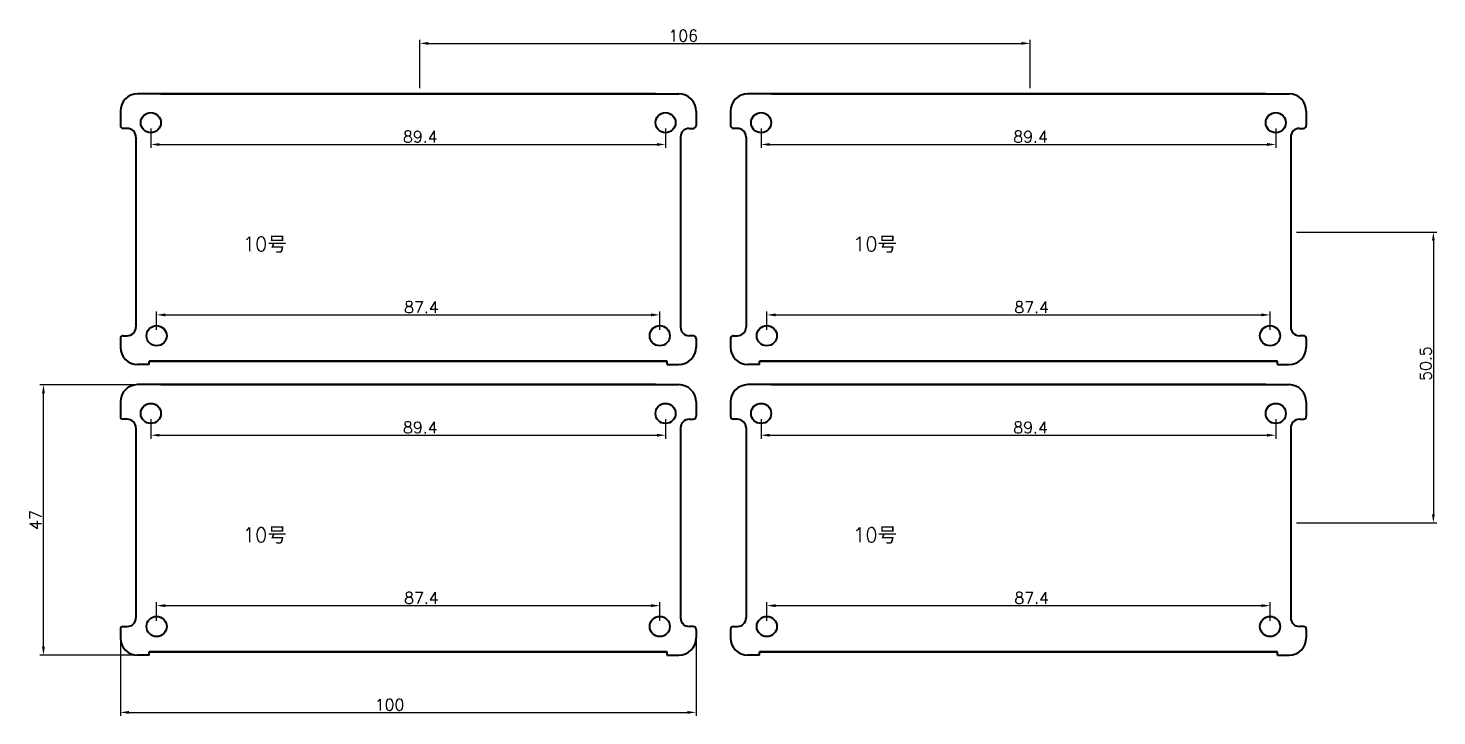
# Model space of a CAD drawing. Header units: millimetres. Extents: x 2501 to 3137, y 385 to 1054.
# Drawn here: x 2841.2 to 3085.9, y 657.1 to 776.5 of the extents above; entities that cross this region are included whole.
import ezdxf

# ---------------------------------------------------------------- set-up
doc = ezdxf.new("R2010")
doc.units = ezdxf.units.MM
doc.header["$PDMODE"] = 2
doc.header["$PDSIZE"] = 3
doc.styles.get("Standard").update_dxf_attribs({"font": 'txt.shx', "height": 2})
doc.dimstyles.new('ISO-25$0', dxfattribs={"dimtxt": 3.5, "dimasz": 1.5, "dimexe": 0.6, "dimexo": 1, "dimgap": 0.3, "dimtad": 1, "dimdsep": 46, "dimtxsty": 'Standard', "dimcen": 0, "dimclrd": 256, "dimclre": 256, "dimclrt": 256, "dimaunit": 1, "dimadec": 0, "dimazin": 3, "dimtfac": 1, "dimtofl": 0, "dimtmove": 0, "dimatfit": 3, "dimfxl": 0, "dimlwd": 9, "dimlwe": 9, "dimarcsym": 0})

# ---------------------------------------------------------------- blocks, each defined once
blk = doc.blocks.new('*D6')
at = {"lineweight": 9}
for p, q in [((2909.22, 766.13), (2909.22, 774.51)), ((2910.72, 773.91), (3013.72, 773.91)), ((3015.22, 766.13), (3015.22, 774.51))]:
    blk.add_line(p, q, dxfattribs=at)
for points in [[(2910.72, 774.16), (2910.72, 773.66), (2909.22, 773.91)], [(3013.72, 774.16), (3013.72, 773.66), (3015.22, 773.91)]]:
    blk.add_solid(points)
at = {"layer": 'Defpoints', "color": 0}
for p in [(3015.22, 773.91), (2909.22, 765.13), (3015.22, 765.13)]:
    blk.add_point(p, dxfattribs=at)
at = {"insert": (2954.97, 775.24), "char_height": 2, "attachment_point": 5}
blk.add_mtext('106', dxfattribs=at)
blk = doc.blocks.new('*D7')
at = {"lineweight": 9}
for p, q in [((2968.5, 759.13), (2968.5, 755.75)), ((3057.9, 759.13), (3057.9, 755.75)), ((2970, 756.35), (3056.4, 756.35))]:
    blk.add_line(p, q, dxfattribs=at)
for points in [[(2970, 756.6), (2970, 756.1), (2968.5, 756.35)], [(3056.4, 756.6), (3056.4, 756.1), (3057.9, 756.35)]]:
    blk.add_solid(points)
at = {"layer": 'Defpoints', "color": 0}
for p in [(2968.5, 760.13), (3057.9, 760.13), (3057.9, 756.35)]:
    blk.add_point(p, dxfattribs=at)
at = {"insert": (3015.3, 757.69), "char_height": 2, "attachment_point": 5}
blk.add_mtext('89.4', dxfattribs=at)
blk = doc.blocks.new('*D8')
at = {"lineweight": 9}
for p, q in [((2969.5, 724.13), (2969.5, 727.35)), ((2971, 726.75), (3055.4, 726.75)), ((3056.9, 724.13), (3056.9, 727.35))]:
    blk.add_line(p, q, dxfattribs=at)
for points in [[(2971, 727), (2971, 726.5), (2969.5, 726.75)], [(3055.4, 727), (3055.4, 726.5), (3056.9, 726.75)]]:
    blk.add_solid(points)
at = {"layer": 'Defpoints', "color": 0}
for p in [(3056.9, 726.75), (2969.5, 723.13), (3056.9, 723.13)]:
    blk.add_point(p, dxfattribs=at)
at = {"insert": (3015.49, 728.09), "char_height": 2, "attachment_point": 5}
blk.add_mtext('87.4', dxfattribs=at)
blk = doc.blocks.new('*D9')
at = {"lineweight": 9}
for p, q in [((2969.5, 673.63), (2969.5, 676.85)), ((2971, 676.25), (3055.4, 676.25)), ((3056.9, 673.63), (3056.9, 676.85))]:
    blk.add_line(p, q, dxfattribs=at)
for points in [[(2971, 676.5), (2971, 676), (2969.5, 676.25)], [(3055.4, 676.5), (3055.4, 676), (3056.9, 676.25)]]:
    blk.add_solid(points)
at = {"layer": 'Defpoints', "color": 0}
for p in [(3056.9, 676.25), (2969.5, 672.63), (3056.9, 672.63)]:
    blk.add_point(p, dxfattribs=at)
at = {"insert": (3015.49, 677.59), "char_height": 2, "attachment_point": 5}
blk.add_mtext('87.4', dxfattribs=at)
blk = doc.blocks.new('*D10')
at = {"lineweight": 9}
for p, q in [((2968.5, 708.63), (2968.5, 705.25)), ((3057.9, 708.63), (3057.9, 705.25)), ((2970, 705.85), (3056.4, 705.85))]:
    blk.add_line(p, q, dxfattribs=at)
for points in [[(2970, 706.1), (2970, 705.6), (2968.5, 705.85)], [(3056.4, 706.1), (3056.4, 705.6), (3057.9, 705.85)]]:
    blk.add_solid(points)
at = {"layer": 'Defpoints', "color": 0}
for p in [(2968.5, 709.63), (3057.9, 709.63), (3057.9, 705.85)]:
    blk.add_point(p, dxfattribs=at)
at = {"insert": (3015.3, 707.19), "char_height": 2, "attachment_point": 5}
blk.add_mtext('89.4', dxfattribs=at)
blk = doc.blocks.new('*D11')
at = {"lineweight": 9}
for p, q in [((2857.2, 670.38), (2857.2, 657.11)), ((2957.2, 670.38), (2957.2, 657.11)), ((2858.7, 657.71), (2955.7, 657.71))]:
    blk.add_line(p, q, dxfattribs=at)
for points in [[(2858.7, 657.96), (2858.7, 657.46), (2857.2, 657.71)], [(2955.7, 657.96), (2955.7, 657.46), (2957.2, 657.71)]]:
    blk.add_solid(points)
at = {"layer": 'Defpoints', "color": 0}
for p in [(2857.2, 671.38), (2957.2, 671.38), (2957.2, 657.71)]:
    blk.add_point(p, dxfattribs=at)
at = {"insert": (2903.96, 659.03), "char_height": 2, "attachment_point": 5}
blk.add_mtext('100', dxfattribs=at)
blk = doc.blocks.new('*D12')
at = {"lineweight": 9}
for p, q in [((2863.5, 724.13), (2863.5, 727.35)), ((2865, 726.75), (2949.4, 726.75)), ((2950.9, 724.13), (2950.9, 727.35))]:
    blk.add_line(p, q, dxfattribs=at)
for points in [[(2865, 727), (2865, 726.5), (2863.5, 726.75)], [(2949.4, 727), (2949.4, 726.5), (2950.9, 726.75)]]:
    blk.add_solid(points)
at = {"layer": 'Defpoints', "color": 0}
for p in [(2950.9, 726.75), (2863.5, 723.13), (2950.9, 723.13)]:
    blk.add_point(p, dxfattribs=at)
at = {"insert": (2909.49, 728.09), "char_height": 2, "attachment_point": 5}
blk.add_mtext('87.4', dxfattribs=at)
blk = doc.blocks.new('*D13')
at = {"lineweight": 9}
for p, q in [((2862.5, 759.13), (2862.5, 755.75)), ((2951.9, 759.13), (2951.9, 755.75)), ((2864, 756.35), (2950.4, 756.35))]:
    blk.add_line(p, q, dxfattribs=at)
for points in [[(2864, 756.6), (2864, 756.1), (2862.5, 756.35)], [(2950.4, 756.6), (2950.4, 756.1), (2951.9, 756.35)]]:
    blk.add_solid(points)
at = {"layer": 'Defpoints', "color": 0}
for p in [(2862.5, 760.13), (2951.9, 760.13), (2951.9, 756.35)]:
    blk.add_point(p, dxfattribs=at)
at = {"insert": (2909.3, 757.69), "char_height": 2, "attachment_point": 5}
blk.add_mtext('89.4', dxfattribs=at)
blk = doc.blocks.new('*D14')
at = {"lineweight": 9}
for p, q in [((2904.17, 714.63), (2843.24, 714.63)), ((2843.84, 669.13), (2843.84, 713.13)), ((2860.2, 667.63), (2843.24, 667.63))]:
    blk.add_line(p, q, dxfattribs=at)
for points in [[(2843.59, 713.13), (2844.09, 713.13), (2843.84, 714.63)], [(2843.59, 669.13), (2844.09, 669.13), (2843.84, 667.63)]]:
    blk.add_solid(points)
at = {"layer": 'Defpoints', "color": 0}
for p in [(2843.84, 714.63), (2905.17, 714.63), (2861.2, 667.63)]:
    blk.add_point(p, dxfattribs=at)
at = {"insert": (2842.5, 691.13), "char_height": 2, "attachment_point": 5, "rotation": 90}
blk.add_mtext('47', dxfattribs=at)
blk = doc.blocks.new('*D15')
at = {"lineweight": 9}
for p, q in [((2862.5, 708.63), (2862.5, 705.25)), ((2951.9, 708.63), (2951.9, 705.25)), ((2864, 705.85), (2950.4, 705.85))]:
    blk.add_line(p, q, dxfattribs=at)
for points in [[(2864, 706.1), (2864, 705.6), (2862.5, 705.85)], [(2950.4, 706.1), (2950.4, 705.6), (2951.9, 705.85)]]:
    blk.add_solid(points)
at = {"layer": 'Defpoints', "color": 0}
for p in [(2862.5, 709.63), (2951.9, 709.63), (2951.9, 705.85)]:
    blk.add_point(p, dxfattribs=at)
at = {"insert": (2909.3, 707.19), "char_height": 2, "attachment_point": 5}
blk.add_mtext('89.4', dxfattribs=at)
blk = doc.blocks.new('*D16')
at = {"lineweight": 9}
for p, q in [((2863.5, 673.63), (2863.5, 676.85)), ((2865, 676.25), (2949.4, 676.25)), ((2950.9, 673.63), (2950.9, 676.85))]:
    blk.add_line(p, q, dxfattribs=at)
for points in [[(2865, 676.5), (2865, 676), (2863.5, 676.25)], [(2949.4, 676.5), (2949.4, 676), (2950.9, 676.25)]]:
    blk.add_solid(points)
at = {"layer": 'Defpoints', "color": 0}
for p in [(2950.9, 676.25), (2863.5, 672.63), (2950.9, 672.63)]:
    blk.add_point(p, dxfattribs=at)
at = {"insert": (2909.49, 677.59), "char_height": 2, "attachment_point": 5}
blk.add_mtext('87.4', dxfattribs=at)
blk = doc.blocks.new('*D17')
at = {"lineweight": 9}
for p, q in [((3061.5, 741.13), (3085.87, 741.13)), ((3085.27, 739.63), (3085.27, 692.13)), ((3061.5, 690.63), (3085.87, 690.63))]:
    blk.add_line(p, q, dxfattribs=at)
for points in [[(3085.02, 739.63), (3085.52, 739.63), (3085.27, 741.13)], [(3085.02, 692.13), (3085.52, 692.13), (3085.27, 690.63)]]:
    blk.add_solid(points)
at = {"layer": 'Defpoints', "color": 0}
for p in [(3060.5, 741.13), (3060.5, 690.63), (3085.27, 690.63)]:
    blk.add_point(p, dxfattribs=at)
at = {"insert": (3083.95, 718.3), "char_height": 2, "attachment_point": 5, "rotation": 90}
blk.add_mtext('50.5', dxfattribs=at)

msp = doc.modelspace()

# ---------------------------------------------------------------- linework, layer by layer
for p, q in [((2950.1499, 765.131), (2860.1999, 765.131)), ((2864.2499, 765.131), (2954.1999, 765.131)), ((2950.1999, 765.131), (2954.1999, 765.131)), ((2950.1999, 765.131), (2954.1999, 765.131)), ((3056.1499, 765.131), (2966.1999, 765.131)), ((2970.2499, 765.131), (3060.1999, 765.131)), ((3056.1999, 765.131), (3060.1999, 765.131)), ((3056.1999, 765.131), (3060.1999, 765.131)), ((2857.1999, 762.131), (2857.1999, 759.631)), ((2957.1999, 762.131), (2957.1999, 759.631)), ((2957.1999, 762.131), (2957.1999, 759.631)), ((2957.1999, 762.131), (2957.1999, 759.631)), ((2963.1999, 762.131), (2963.1999, 759.631)), ((3063.1999, 762.131), (3063.1999, 759.631)), ((3063.1999, 762.131), (3063.1999, 759.631)), ((3063.1999, 762.131), (3063.1999, 759.631)), ((2858.3999, 759.131), (2857.6999, 759.131)), ((2955.9999, 759.131), (2956.6999, 759.131)), ((2964.3999, 759.131), (2963.6999, 759.131)), ((3061.9999, 759.131), (3062.6999, 759.131)), ((2859.8999, 757.631), (2859.8999, 724.631)), ((2954.4999, 757.631), (2954.4999, 724.631)), ((2965.8999, 757.631), (2965.8999, 724.631)), ((3060.4999, 757.631), (3060.4999, 724.631)), ((2859.8999, 729.021), (2859.8999, 726.476)), ((2954.4999, 729.021), (2954.4999, 726.476)), ((2965.8999, 729.021), (2965.8999, 726.476)), ((3060.4999, 729.021), (3060.4999, 726.476)), ((2857.1999, 722.631), (2857.1999, 721.131)), ((2857.6999, 723.131), (2858.3999, 723.131)), ((2956.6999, 723.131), (2955.9999, 723.131)), ((2957.1999, 722.631), (2957.1999, 721.131)), ((2957.1999, 722.631), (2957.1999, 721.131)), ((2957.1999, 722.631), (2957.1999, 721.131)), ((2963.1999, 722.631), (2963.1999, 721.131)), ((2963.6999, 723.131), (2964.3999, 723.131)), ((3062.6999, 723.131), (3061.9999, 723.131)), ((3063.1999, 722.631), (3063.1999, 721.131)), ((3063.1999, 722.631), (3063.1999, 721.131)), ((3063.1999, 722.631), (3063.1999, 721.131)), ((2862.1999, 718.131), (2860.1999, 718.131)), ((2862.1999, 718.131), (2862.1999, 718.731)), ((2952.1999, 718.731), (2862.1999, 718.731)), ((2862.1999, 718.731), (2952.1999, 718.731)), ((2862.1999, 718.731), (2952.1999, 718.731)), ((2952.1999, 718.731), (2862.1999, 718.731)), ((2952.1999, 718.131), (2952.1999, 718.731)), ((2952.1999, 718.131), (2952.1999, 718.731)), ((2952.1999, 718.131), (2952.1999, 718.731)), ((2952.1999, 718.131), (2954.1999, 718.131)), ((2952.1999, 718.131), (2954.1999, 718.131)), ((2952.1999, 718.131), (2954.1999, 718.131)), ((2968.1999, 718.131), (2966.1999, 718.131)), ((3058.1999, 718.731), (2968.1999, 718.731)), ((2968.1999, 718.731), (3058.1999, 718.731)), ((2968.1999, 718.731), (3058.1999, 718.731)), ((3058.1999, 718.731), (2968.1999, 718.731)), ((2968.1999, 718.131), (2968.1999, 718.731)), ((3058.1999, 718.131), (3058.1999, 718.731)), ((3058.1999, 718.131), (3058.1999, 718.731)), ((3058.1999, 718.131), (3058.1999, 718.731)), ((3058.1999, 718.131), (3060.1999, 718.131)), ((3058.1999, 718.131), (3060.1999, 718.131)), ((3058.1999, 718.131), (3060.1999, 718.131)), ((2950.1499, 714.631), (2860.1999, 714.631)), ((2864.2499, 714.631), (2954.1999, 714.631)), ((2950.1999, 714.631), (2954.1999, 714.631)), ((2950.1999, 714.631), (2954.1999, 714.631)), ((3056.1499, 714.631), (2966.1999, 714.631)), ((2970.2499, 714.631), (3060.1999, 714.631)), ((3056.1999, 714.631), (3060.1999, 714.631)), ((3056.1999, 714.631), (3060.1999, 714.631)), ((2857.1999, 711.631), (2857.1999, 709.131)), ((2957.1999, 711.631), (2957.1999, 709.131)), ((2957.1999, 711.631), (2957.1999, 709.131)), ((2957.1999, 711.631), (2957.1999, 709.131)), ((2963.1999, 711.631), (2963.1999, 709.131)), ((3063.1999, 711.631), (3063.1999, 709.131)), ((3063.1999, 711.631), (3063.1999, 709.131)), ((3063.1999, 711.631), (3063.1999, 709.131)), ((2858.3999, 708.631), (2857.6999, 708.631)), ((2955.9999, 708.631), (2956.6999, 708.631)), ((2964.3999, 708.631), (2963.6999, 708.631)), ((3061.9999, 708.631), (3062.6999, 708.631)), ((2859.8999, 707.131), (2859.8999, 674.131)), ((2954.4999, 707.131), (2954.4999, 674.131)), ((2965.8999, 707.131), (2965.8999, 674.131)), ((3060.4999, 707.131), (3060.4999, 674.131)), ((2859.8999, 678.521), (2859.8999, 675.976)), ((2954.4999, 678.521), (2954.4999, 675.976)), ((2965.8999, 678.521), (2965.8999, 675.976)), ((3060.4999, 678.521), (3060.4999, 675.976)), ((2857.1999, 672.131), (2857.1999, 670.631)), ((2857.6999, 672.631), (2858.3999, 672.631)), ((2956.6999, 672.631), (2955.9999, 672.631)), ((2957.1999, 672.131), (2957.1999, 670.631)), ((2957.1999, 672.131), (2957.1999, 670.631)), ((2957.1999, 672.131), (2957.1999, 670.631)), ((2963.1999, 672.131), (2963.1999, 670.631)), ((2963.6999, 672.631), (2964.3999, 672.631)), ((3062.6999, 672.631), (3061.9999, 672.631)), ((3063.1999, 672.131), (3063.1999, 670.631)), ((3063.1999, 672.131), (3063.1999, 670.631)), ((3063.1999, 672.131), (3063.1999, 670.631)), ((2862.1999, 667.631), (2862.1999, 668.231)), ((2952.1999, 668.231), (2862.1999, 668.231)), ((2862.1999, 668.231), (2952.1999, 668.231)), ((2862.1999, 668.231), (2952.1999, 668.231)), ((2952.1999, 668.231), (2862.1999, 668.231)), ((2952.1999, 667.631), (2952.1999, 668.231)), ((2952.1999, 667.631), (2952.1999, 668.231)), ((2952.1999, 667.631), (2952.1999, 668.231)), ((3058.1999, 668.231), (2968.1999, 668.231)), ((2968.1999, 668.231), (3058.1999, 668.231)), ((2968.1999, 668.231), (3058.1999, 668.231)), ((3058.1999, 668.231), (2968.1999, 668.231)), ((2968.1999, 667.631), (2968.1999, 668.231)), ((3058.1999, 667.631), (3058.1999, 668.231)), ((3058.1999, 667.631), (3058.1999, 668.231)), ((3058.1999, 667.631), (3058.1999, 668.231)), ((2862.1999, 667.631), (2860.1999, 667.631)), ((2952.1999, 667.631), (2954.1999, 667.631)), ((2952.1999, 667.631), (2954.1999, 667.631)), ((2952.1999, 667.631), (2954.1999, 667.631)), ((2968.1999, 667.631), (2966.1999, 667.631)), ((3058.1999, 667.631), (3060.1999, 667.631)), ((3058.1999, 667.631), (3060.1999, 667.631)), ((3058.1999, 667.631), (3060.1999, 667.631))]:
    msp.add_line(p, q)
for centre in [(2862.4999, 760.131), (2951.8999, 760.131), (2968.4999, 760.131), (3057.8999, 760.131), (2863.4999, 723.131), (2950.8999, 723.131), (2969.4999, 723.131), (3056.8999, 723.131), (2862.4999, 709.631), (2951.8999, 709.631), (2968.4999, 709.631), (3057.8999, 709.631), (2863.4999, 672.631), (2950.8999, 672.631), (2969.4999, 672.631), (3056.8999, 672.631)]:
    msp.add_circle(centre, 1.75)
for centre, radius, start, end in [((2860.1999, 762.131), 3, 90, 180), ((2954.1999, 762.131), 3, 0, 90), ((2954.1999, 762.131), 3, 0, 90), ((2954.1999, 762.131), 3, 0, 90), ((2966.1999, 762.131), 3, 90, 180), ((3060.1999, 762.131), 3, 0, 90), ((3060.1999, 762.131), 3, 0, 90), ((3060.1999, 762.131), 3, 0, 90), ((2857.6999, 759.631), 0.5, 180, 270), ((2858.3999, 757.631), 1.5, 360, 90), ((2955.9999, 757.631), 1.5, 90, 180), ((2956.6999, 759.631), 0.5, 270, 0), ((2963.6999, 759.631), 0.5, 180, 270), ((2964.3999, 757.631), 1.5, 360, 90), ((3061.9999, 757.631), 1.5, 90, 180), ((3062.6999, 759.631), 0.5, 270, 0), ((2858.3999, 724.631), 1.5, 270, 0), ((2955.9999, 724.631), 1.5, 180, 270), ((2964.3999, 724.631), 1.5, 270, 0), ((3061.9999, 724.631), 1.5, 180, 270), ((2857.6999, 722.631), 0.5, 90, 180), ((2956.6999, 722.631), 0.5, 0, 90), ((2963.6999, 722.631), 0.5, 90, 180), ((3062.6999, 722.631), 0.5, 0, 90), ((2860.1999, 721.131), 3, 180, 270), ((2954.1999, 721.131), 3, 270, 0), ((2954.1999, 721.131), 3, 270, 0), ((2954.1999, 721.131), 3, 270, 0), ((2966.1999, 721.131), 3, 180, 270), ((3060.1999, 721.131), 3, 270, 0), ((3060.1999, 721.131), 3, 270, 0), ((3060.1999, 721.131), 3, 270, 0), ((2860.1999, 711.631), 3, 90, 180), ((2954.1999, 711.631), 3, 0, 90), ((2954.1999, 711.631), 3, 0, 90), ((2954.1999, 711.631), 3, 0, 90), ((2966.1999, 711.631), 3, 90, 180), ((3060.1999, 711.631), 3, 0, 90), ((3060.1999, 711.631), 3, 0, 90), ((3060.1999, 711.631), 3, 0, 90), ((2857.6999, 709.131), 0.5, 180, 270), ((2858.3999, 707.131), 1.5, 360, 90), ((2955.9999, 707.131), 1.5, 90, 180), ((2956.6999, 709.131), 0.5, 270, 0), ((2963.6999, 709.131), 0.5, 180, 270), ((2964.3999, 707.131), 1.5, 360, 90), ((3061.9999, 707.131), 1.5, 90, 180), ((3062.6999, 709.131), 0.5, 270, 0), ((2858.3999, 674.131), 1.5, 270, 0), ((2955.9999, 674.131), 1.5, 180, 270), ((2964.3999, 674.131), 1.5, 270, 0), ((3061.9999, 674.131), 1.5, 180, 270), ((2857.6999, 672.131), 0.5, 90, 180), ((2860.1999, 670.631), 3, 180, 270), ((2954.1999, 670.631), 3, 270, 0), ((2954.1999, 670.631), 3, 270, 0), ((2954.1999, 670.631), 3, 270, 0), ((2956.6999, 672.131), 0.5, 0, 90), ((2963.6999, 672.131), 0.5, 90, 180), ((2966.1999, 670.631), 3, 180, 270), ((3060.1999, 670.631), 3, 270, 0), ((3060.1999, 670.631), 3, 270, 0), ((3060.1999, 670.631), 3, 270, 0), ((3062.6999, 672.131), 0.5, 0, 90)]:
    msp.add_arc(centre, radius, start, end)

# ---------------------------------------------------------------- texts
at = {"color": 3, "char_height": 2.5, "width": 40.296731, "attachment_point": 1}
for insert in [(2878.4418, 740.2952), (2984.4418, 740.2952), (2878.4418, 689.7952), (2984.4418, 689.7952)]:
    msp.add_mtext('10{\\fSimSun|b0|i0|c134|p2;号}', dxfattribs=dict(at, insert=insert))

# ---------------------------------------------------------------- dimensions: what is measured, and where the dimension line sits
for base, p1, p2, picture, middle in [((3015.2249, 773.9146), (2909.2249, 765.131), (3015.2249, 765.131), '*D6', (2954.9741, 773.9146)), ((2951.8999, 756.3457), (2862.4999, 760.131), (2951.8999, 760.131), '*D13', (2909.303, 756.3457)), ((3057.8999, 756.3457), (2968.4999, 760.131), (3057.8999, 760.131), '*D7', (3015.303, 756.3457)), ((2950.8999, 726.7485), (2863.4999, 723.131), (2950.8999, 723.131), '*D12', (2909.487, 726.7485)), ((3056.8999, 726.7485), (2969.4999, 723.131), (3056.8999, 723.131), '*D8', (3015.487, 726.7485)), ((2951.8999, 705.8457), (2862.4999, 709.631), (2951.8999, 709.631), '*D15', (2909.303, 705.8457)), ((3057.8999, 705.8457), (2968.4999, 709.631), (3057.8999, 709.631), '*D10', (3015.303, 705.8457)), ((2950.8999, 676.2485), (2863.4999, 672.631), (2950.8999, 672.631), '*D16', (2909.487, 676.2485)), ((3056.8999, 676.2485), (2969.4999, 672.631), (3056.8999, 672.631), '*D9', (3015.487, 676.2485)), ((2957.1999, 657.7125), (2857.1999, 671.381), (2957.1999, 671.381), '*D11', (2903.9633, 657.7125))]:
    dim = msp.add_linear_dim(base=base, p1=p1, p2=p2, dimstyle='ISO-25$0')
    dim.commit()
    dim.dimension.update_dxf_attribs({"geometry": picture, "text_midpoint": middle, "dimtype": 160})
for base, p1, p2, picture, middle in [((3085.2721, 690.631), (3060.4999, 741.131), (3060.4999, 690.631), '*D17', (3085.2721, 718.2955)), ((2843.84, 714.631), (2861.1999, 667.631), (2905.1749, 714.631), '*D14', (2843.84, 691.1289))]:
    dim = msp.add_linear_dim(base=base, p1=p1, p2=p2, angle=90, dimstyle='ISO-25$0')
    dim.commit()
    dim.dimension.update_dxf_attribs({"geometry": picture, "text_midpoint": middle, "dimtype": 160})

doc.saveas('drawing.dxf')
